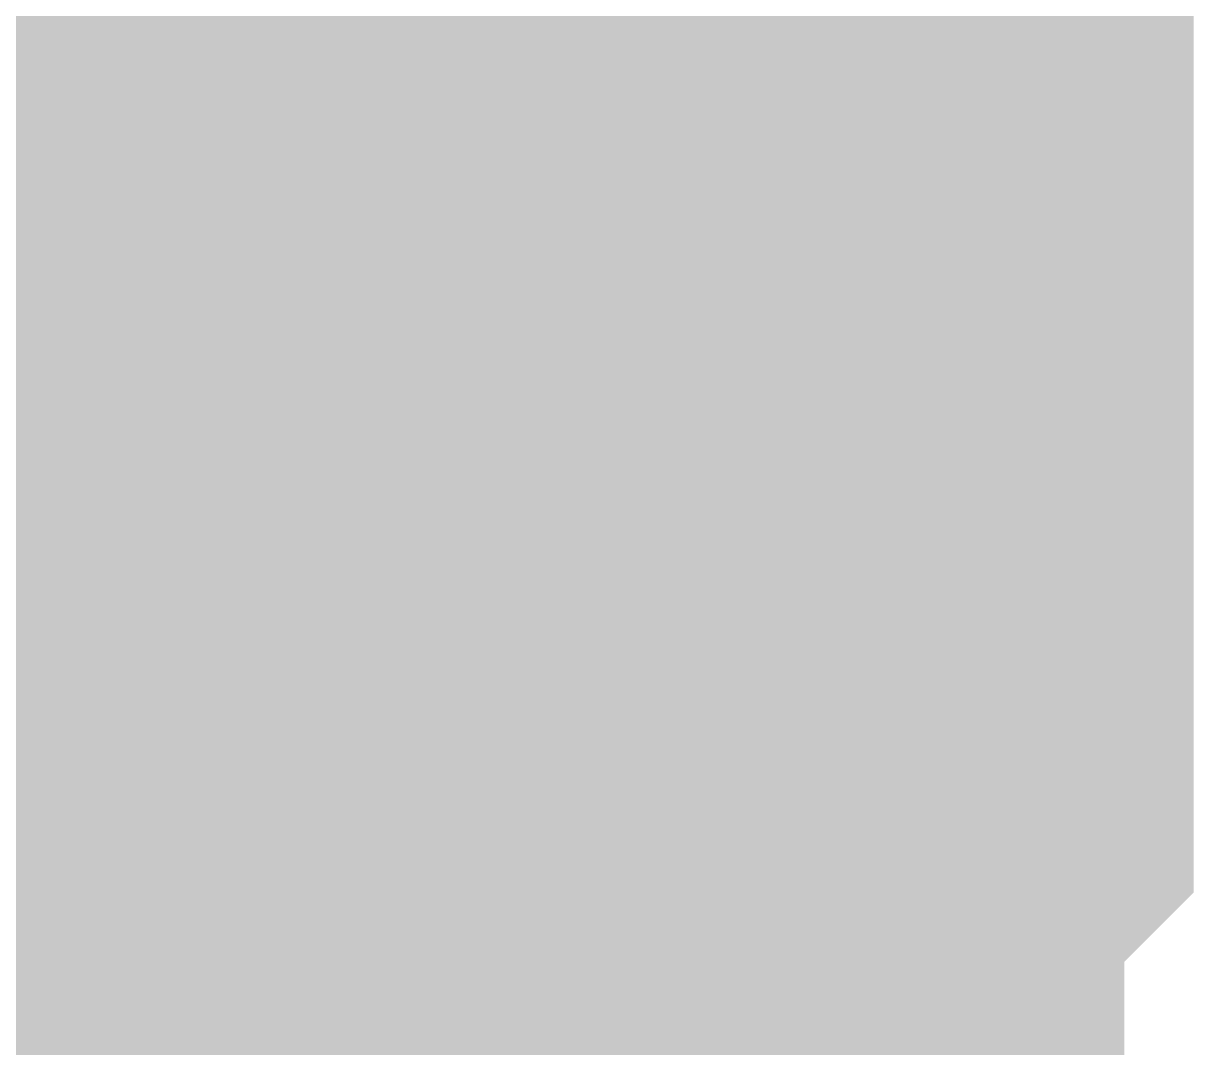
# Model space of a CAD drawing. Header units: inches. Extents: x 0 to 31.5, y 0 to 22.3.
# Drawn here: x 21.50554 to 21.52493, y 18.38996 to 18.40693 of the extents above; entities that cross this region are included whole.
import ezdxf

# ---------------------------------------------------------------- set-up
doc = ezdxf.new("R2010")
doc.units = ezdxf.units.IN
doc.header["$MEASUREMENT"] = 0
doc.layers.add('Sheet', color=255, linetype='Continuous')

msp = doc.modelspace()

# ---------------------------------------------------------------- linework, layer by layer
at = {"layer": 'Sheet'}
msp.add_lwpolyline([(21.49, 18.4, 0.02, 0.02, 1), (21.51, 18.4, 0.02, 0.02, 1)], format="xyseb", close=True, dxfattribs=at)
for points in [[(21.513287, 18.41335, 0.0118, 0.0118, 0), (21.514436, 18.412201, 0.0118, 0.0118, 0), (21.515584, 18.411053, 0.0118, 0.0118, 0), (21.515584, 18.411053, 0.0118, 0.0118, 0), (21.515584, 18.409904, 0.0118, 0.0118, 0), (21.516732, 18.408756, 0.0118, 0.0118, 0), (21.516732, 18.408756, 0.0118, 0.0118, 0), (21.517881, 18.407607, 0.0118, 0.0118, 0), (21.517881, 18.406459, 0.0118, 0.0118, 0), (21.517881, 18.40531, 0.0118, 0.0118, 0), (21.517881, 18.404162, 0.0118, 0.0118, 0), (21.519029, 18.404162, 0.0118, 0.0118, 0), (21.519029, 18.403013, 0.0118, 0.0118, 0), (21.519029, 18.401864, 0.0118, 0.0118, 0), (21.519029, 18.400716, 0.0118, 0.0118, 0), (21.519029, 18.399567, 0.0118, 0.0118, 0)], [(21.513287, 18.41335, 0.0118, 0.0118, 0), (21.514436, 18.412201, 0.0118, 0.0118, 0), (21.515584, 18.411053, 0.0118, 0.0118, 0), (21.515584, 18.411053, 0.0118, 0.0118, 0), (21.515584, 18.409904, 0.0118, 0.0118, 0), (21.516732, 18.408756, 0.0118, 0.0118, 0), (21.516732, 18.408756, 0.0118, 0.0118, 0), (21.517881, 18.407607, 0.0118, 0.0118, 0), (21.517881, 18.406459, 0.0118, 0.0118, 0), (21.517881, 18.40531, 0.0118, 0.0118, 0), (21.517881, 18.404162, 0.0118, 0.0118, 0), (21.519029, 18.404162, 0.0118, 0.0118, 0), (21.519029, 18.403013, 0.0118, 0.0118, 0), (21.519029, 18.401864, 0.0118, 0.0118, 0), (21.519029, 18.400716, 0.0118, 0.0118, 0), (21.519029, 18.399567, 0.0118, 0.0118, 0)], [(21.513287, 18.41335, 0.0118, 0.0118, 0), (21.514436, 18.412201, 0.0118, 0.0118, 0), (21.515584, 18.411053, 0.0118, 0.0118, 0), (21.515584, 18.411053, 0.0118, 0.0118, 0), (21.515584, 18.409904, 0.0118, 0.0118, 0), (21.516732, 18.408756, 0.0118, 0.0118, 0), (21.516732, 18.408756, 0.0118, 0.0118, 0), (21.517881, 18.407607, 0.0118, 0.0118, 0), (21.517881, 18.406459, 0.0118, 0.0118, 0), (21.517881, 18.40531, 0.0118, 0.0118, 0), (21.517881, 18.404162, 0.0118, 0.0118, 0), (21.519029, 18.404162, 0.0118, 0.0118, 0), (21.519029, 18.403013, 0.0118, 0.0118, 0), (21.519029, 18.401864, 0.0118, 0.0118, 0), (21.519029, 18.400716, 0.0118, 0.0118, 0), (21.519029, 18.399567, 0.0118, 0.0118, 0)], [(21.513287, 18.41335, 0.0118, 0.0118, 0), (21.514436, 18.412201, 0.0118, 0.0118, 0), (21.515584, 18.411053, 0.0118, 0.0118, 0), (21.515584, 18.411053, 0.0118, 0.0118, 0), (21.515584, 18.409904, 0.0118, 0.0118, 0), (21.516732, 18.408756, 0.0118, 0.0118, 0), (21.516732, 18.408756, 0.0118, 0.0118, 0), (21.517881, 18.407607, 0.0118, 0.0118, 0), (21.517881, 18.406459, 0.0118, 0.0118, 0), (21.517881, 18.40531, 0.0118, 0.0118, 0), (21.517881, 18.404162, 0.0118, 0.0118, 0), (21.519029, 18.404162, 0.0118, 0.0118, 0), (21.519029, 18.403013, 0.0118, 0.0118, 0), (21.519029, 18.401864, 0.0118, 0.0118, 0), (21.519029, 18.400716, 0.0118, 0.0118, 0), (21.519029, 18.399567, 0.0118, 0.0118, 0)], [(21.513287, 18.41335, 0.0118, 0.0118, 0), (21.514436, 18.412201, 0.0118, 0.0118, 0), (21.515584, 18.411053, 0.0118, 0.0118, 0), (21.515584, 18.411053, 0.0118, 0.0118, 0), (21.515584, 18.409904, 0.0118, 0.0118, 0), (21.516732, 18.408756, 0.0118, 0.0118, 0), (21.516732, 18.408756, 0.0118, 0.0118, 0), (21.517881, 18.407607, 0.0118, 0.0118, 0), (21.517881, 18.406459, 0.0118, 0.0118, 0), (21.517881, 18.40531, 0.0118, 0.0118, 0), (21.517881, 18.404162, 0.0118, 0.0118, 0), (21.519029, 18.404162, 0.0118, 0.0118, 0), (21.519029, 18.403013, 0.0118, 0.0118, 0), (21.519029, 18.401864, 0.0118, 0.0118, 0), (21.519029, 18.400716, 0.0118, 0.0118, 0), (21.519029, 18.399567, 0.0118, 0.0118, 0)], [(21.513287, 18.41335, 0.0118, 0.0118, 0), (21.514436, 18.412201, 0.0118, 0.0118, 0), (21.515584, 18.411053, 0.0118, 0.0118, 0), (21.515584, 18.411053, 0.0118, 0.0118, 0), (21.515584, 18.409904, 0.0118, 0.0118, 0), (21.516732, 18.408756, 0.0118, 0.0118, 0), (21.516732, 18.408756, 0.0118, 0.0118, 0), (21.517881, 18.407607, 0.0118, 0.0118, 0), (21.517881, 18.406459, 0.0118, 0.0118, 0), (21.517881, 18.40531, 0.0118, 0.0118, 0), (21.517881, 18.404162, 0.0118, 0.0118, 0), (21.519029, 18.404162, 0.0118, 0.0118, 0), (21.519029, 18.403013, 0.0118, 0.0118, 0), (21.519029, 18.401864, 0.0118, 0.0118, 0), (21.519029, 18.400716, 0.0118, 0.0118, 0), (21.519029, 18.399567, 0.0118, 0.0118, 0)], [(21.513287, 18.41335, 0.0118, 0.0118, 0), (21.514436, 18.412201, 0.0118, 0.0118, 0), (21.515584, 18.411053, 0.0118, 0.0118, 0), (21.515584, 18.411053, 0.0118, 0.0118, 0), (21.515584, 18.409904, 0.0118, 0.0118, 0), (21.516732, 18.408756, 0.0118, 0.0118, 0), (21.516732, 18.408756, 0.0118, 0.0118, 0), (21.517881, 18.407607, 0.0118, 0.0118, 0), (21.517881, 18.406459, 0.0118, 0.0118, 0), (21.517881, 18.40531, 0.0118, 0.0118, 0), (21.517881, 18.404162, 0.0118, 0.0118, 0), (21.519029, 18.404162, 0.0118, 0.0118, 0), (21.519029, 18.403013, 0.0118, 0.0118, 0), (21.519029, 18.401864, 0.0118, 0.0118, 0), (21.519029, 18.400716, 0.0118, 0.0118, 0), (21.519029, 18.399567, 0.0118, 0.0118, 0)], [(21.515584, 18.409904, 0.0039, 0.0039, 0), (21.516732, 18.408756, 0.0039, 0.0039, 0), (21.516732, 18.408756, 0.0039, 0.0039, 0), (21.517881, 18.407607, 0.0039, 0.0039, 0), (21.517881, 18.406459, 0.0039, 0.0039, 0), (21.517881, 18.40531, 0.0039, 0.0039, 0), (21.517881, 18.404162, 0.0039, 0.0039, 0), (21.519029, 18.404162, 0.0039, 0.0039, 0), (21.519029, 18.403013, 0.0039, 0.0039, 0), (21.519029, 18.401864, 0.0039, 0.0039, 0), (21.519029, 18.400716, 0.0039, 0.0039, 0), (21.519029, 18.399567, 0.0039, 0.0039, 0)], [(21.515584, 18.409904, 0.0039, 0.0039, 0), (21.516732, 18.408756, 0.0039, 0.0039, 0), (21.516732, 18.408756, 0.0039, 0.0039, 0), (21.517881, 18.407607, 0.0039, 0.0039, 0), (21.517881, 18.406459, 0.0039, 0.0039, 0), (21.517881, 18.40531, 0.0039, 0.0039, 0), (21.517881, 18.404162, 0.0039, 0.0039, 0), (21.519029, 18.404162, 0.0039, 0.0039, 0), (21.519029, 18.403013, 0.0039, 0.0039, 0), (21.519029, 18.401864, 0.0039, 0.0039, 0), (21.519029, 18.400716, 0.0039, 0.0039, 0), (21.519029, 18.399567, 0.0039, 0.0039, 0)], [(21.515584, 18.409904, 0.0039, 0.0039, 0), (21.516732, 18.408756, 0.0039, 0.0039, 0), (21.516732, 18.408756, 0.0039, 0.0039, 0), (21.517881, 18.407607, 0.0039, 0.0039, 0), (21.517881, 18.406459, 0.0039, 0.0039, 0), (21.517881, 18.40531, 0.0039, 0.0039, 0), (21.517881, 18.404162, 0.0039, 0.0039, 0), (21.519029, 18.404162, 0.0039, 0.0039, 0), (21.519029, 18.403013, 0.0039, 0.0039, 0), (21.519029, 18.401864, 0.0039, 0.0039, 0), (21.519029, 18.400716, 0.0039, 0.0039, 0), (21.519029, 18.399567, 0.0039, 0.0039, 0)], [(21.515584, 18.409904, 0.0039, 0.0039, 0), (21.516732, 18.408756, 0.0039, 0.0039, 0), (21.516732, 18.408756, 0.0039, 0.0039, 0), (21.517881, 18.407607, 0.0039, 0.0039, 0), (21.517881, 18.406459, 0.0039, 0.0039, 0), (21.517881, 18.40531, 0.0039, 0.0039, 0), (21.517881, 18.404162, 0.0039, 0.0039, 0), (21.519029, 18.404162, 0.0039, 0.0039, 0), (21.519029, 18.403013, 0.0039, 0.0039, 0), (21.519029, 18.401864, 0.0039, 0.0039, 0), (21.519029, 18.400716, 0.0039, 0.0039, 0), (21.519029, 18.399567, 0.0039, 0.0039, 0)], [(21.515584, 18.409904, 0.0039, 0.0039, 0), (21.516732, 18.408756, 0.0039, 0.0039, 0), (21.516732, 18.408756, 0.0039, 0.0039, 0), (21.517881, 18.407607, 0.0039, 0.0039, 0), (21.517881, 18.406459, 0.0039, 0.0039, 0), (21.517881, 18.40531, 0.0039, 0.0039, 0), (21.517881, 18.404162, 0.0039, 0.0039, 0), (21.519029, 18.404162, 0.0039, 0.0039, 0), (21.519029, 18.403013, 0.0039, 0.0039, 0), (21.519029, 18.401864, 0.0039, 0.0039, 0), (21.519029, 18.400716, 0.0039, 0.0039, 0), (21.519029, 18.399567, 0.0039, 0.0039, 0)], [(21.515584, 18.409904, 0.0039, 0.0039, 0), (21.516732, 18.408756, 0.0039, 0.0039, 0), (21.516732, 18.408756, 0.0039, 0.0039, 0), (21.517881, 18.407607, 0.0039, 0.0039, 0), (21.517881, 18.406459, 0.0039, 0.0039, 0), (21.517881, 18.40531, 0.0039, 0.0039, 0), (21.517881, 18.404162, 0.0039, 0.0039, 0), (21.519029, 18.404162, 0.0039, 0.0039, 0), (21.519029, 18.403013, 0.0039, 0.0039, 0), (21.519029, 18.401864, 0.0039, 0.0039, 0), (21.519029, 18.400716, 0.0039, 0.0039, 0), (21.519029, 18.399567, 0.0039, 0.0039, 0)], [(21.515584, 18.409904, 0.0039, 0.0039, 0), (21.516732, 18.408756, 0.0039, 0.0039, 0), (21.516732, 18.408756, 0.0039, 0.0039, 0), (21.517881, 18.407607, 0.0039, 0.0039, 0), (21.517881, 18.406459, 0.0039, 0.0039, 0), (21.517881, 18.40531, 0.0039, 0.0039, 0), (21.517881, 18.404162, 0.0039, 0.0039, 0), (21.519029, 18.404162, 0.0039, 0.0039, 0), (21.519029, 18.403013, 0.0039, 0.0039, 0), (21.519029, 18.401864, 0.0039, 0.0039, 0), (21.519029, 18.400716, 0.0039, 0.0039, 0), (21.519029, 18.399567, 0.0039, 0.0039, 0)], [(21.519029, 18.399567, 0.0118, 0.0118, 0), (21.519029, 18.398419, 0.0118, 0.0118, 0), (21.519029, 18.39727, 0.0118, 0.0118, 0), (21.519029, 18.396122, 0.0118, 0.0118, 0), (21.519029, 18.394973, 0.0118, 0.0118, 0), (21.517881, 18.393825, 0.0118, 0.0118, 0), (21.517881, 18.393825, 0.0118, 0.0118, 0), (21.517881, 18.392676, 0.0118, 0.0118, 0), (21.517881, 18.391528, 0.0118, 0.0118, 0), (21.516732, 18.390379, 0.0118, 0.0118, 0), (21.516732, 18.389231, 0.0118, 0.0118, 0), (21.515584, 18.389231, 0.0118, 0.0118, 0), (21.515584, 18.388082, 0.0118, 0.0118, 0), (21.515584, 18.386933, 0.0118, 0.0118, 0), (21.514436, 18.386933, 0.0118, 0.0118, 0), (21.513287, 18.385785, 0.0118, 0.0118, 0), (21.513287, 18.384636, 0.0118, 0.0118, 0), (21.512139, 18.384636, 0.0118, 0.0118, 0), (21.512139, 18.383488, 0.0118, 0.0118, 0)], [(21.519029, 18.399567, 0.0118, 0.0118, 0), (21.519029, 18.398419, 0.0118, 0.0118, 0), (21.519029, 18.39727, 0.0118, 0.0118, 0), (21.519029, 18.396122, 0.0118, 0.0118, 0), (21.519029, 18.394973, 0.0118, 0.0118, 0), (21.517881, 18.393825, 0.0118, 0.0118, 0), (21.517881, 18.393825, 0.0118, 0.0118, 0), (21.517881, 18.392676, 0.0118, 0.0118, 0), (21.517881, 18.391528, 0.0118, 0.0118, 0), (21.516732, 18.390379, 0.0118, 0.0118, 0), (21.516732, 18.389231, 0.0118, 0.0118, 0), (21.515584, 18.389231, 0.0118, 0.0118, 0), (21.515584, 18.388082, 0.0118, 0.0118, 0), (21.515584, 18.386933, 0.0118, 0.0118, 0), (21.514436, 18.386933, 0.0118, 0.0118, 0), (21.513287, 18.385785, 0.0118, 0.0118, 0), (21.513287, 18.384636, 0.0118, 0.0118, 0), (21.512139, 18.384636, 0.0118, 0.0118, 0), (21.512139, 18.383488, 0.0118, 0.0118, 0)], [(21.519029, 18.399567, 0.0118, 0.0118, 0), (21.519029, 18.398419, 0.0118, 0.0118, 0), (21.519029, 18.39727, 0.0118, 0.0118, 0), (21.519029, 18.396122, 0.0118, 0.0118, 0), (21.519029, 18.394973, 0.0118, 0.0118, 0), (21.517881, 18.393825, 0.0118, 0.0118, 0), (21.517881, 18.393825, 0.0118, 0.0118, 0), (21.517881, 18.392676, 0.0118, 0.0118, 0), (21.517881, 18.391528, 0.0118, 0.0118, 0), (21.516732, 18.390379, 0.0118, 0.0118, 0), (21.516732, 18.389231, 0.0118, 0.0118, 0), (21.515584, 18.389231, 0.0118, 0.0118, 0), (21.515584, 18.388082, 0.0118, 0.0118, 0), (21.515584, 18.386933, 0.0118, 0.0118, 0), (21.514436, 18.386933, 0.0118, 0.0118, 0), (21.513287, 18.385785, 0.0118, 0.0118, 0), (21.513287, 18.384636, 0.0118, 0.0118, 0), (21.512139, 18.384636, 0.0118, 0.0118, 0), (21.512139, 18.383488, 0.0118, 0.0118, 0)], [(21.519029, 18.399567, 0.0118, 0.0118, 0), (21.519029, 18.398419, 0.0118, 0.0118, 0), (21.519029, 18.39727, 0.0118, 0.0118, 0), (21.519029, 18.396122, 0.0118, 0.0118, 0), (21.519029, 18.394973, 0.0118, 0.0118, 0), (21.517881, 18.393825, 0.0118, 0.0118, 0), (21.517881, 18.393825, 0.0118, 0.0118, 0), (21.517881, 18.392676, 0.0118, 0.0118, 0), (21.517881, 18.391528, 0.0118, 0.0118, 0), (21.516732, 18.390379, 0.0118, 0.0118, 0), (21.516732, 18.389231, 0.0118, 0.0118, 0), (21.515584, 18.389231, 0.0118, 0.0118, 0), (21.515584, 18.388082, 0.0118, 0.0118, 0), (21.515584, 18.386933, 0.0118, 0.0118, 0), (21.514436, 18.386933, 0.0118, 0.0118, 0), (21.513287, 18.385785, 0.0118, 0.0118, 0), (21.513287, 18.384636, 0.0118, 0.0118, 0), (21.512139, 18.384636, 0.0118, 0.0118, 0), (21.512139, 18.383488, 0.0118, 0.0118, 0)], [(21.519029, 18.399567, 0.0118, 0.0118, 0), (21.519029, 18.398419, 0.0118, 0.0118, 0), (21.519029, 18.39727, 0.0118, 0.0118, 0), (21.519029, 18.396122, 0.0118, 0.0118, 0), (21.519029, 18.394973, 0.0118, 0.0118, 0), (21.517881, 18.393825, 0.0118, 0.0118, 0), (21.517881, 18.393825, 0.0118, 0.0118, 0), (21.517881, 18.392676, 0.0118, 0.0118, 0), (21.517881, 18.391528, 0.0118, 0.0118, 0), (21.516732, 18.390379, 0.0118, 0.0118, 0), (21.516732, 18.389231, 0.0118, 0.0118, 0), (21.515584, 18.389231, 0.0118, 0.0118, 0), (21.515584, 18.388082, 0.0118, 0.0118, 0), (21.515584, 18.386933, 0.0118, 0.0118, 0), (21.514436, 18.386933, 0.0118, 0.0118, 0), (21.513287, 18.385785, 0.0118, 0.0118, 0), (21.513287, 18.384636, 0.0118, 0.0118, 0), (21.512139, 18.384636, 0.0118, 0.0118, 0), (21.512139, 18.383488, 0.0118, 0.0118, 0)], [(21.519029, 18.399567, 0.0118, 0.0118, 0), (21.519029, 18.398419, 0.0118, 0.0118, 0), (21.519029, 18.39727, 0.0118, 0.0118, 0), (21.519029, 18.396122, 0.0118, 0.0118, 0), (21.519029, 18.394973, 0.0118, 0.0118, 0), (21.517881, 18.393825, 0.0118, 0.0118, 0), (21.517881, 18.393825, 0.0118, 0.0118, 0), (21.517881, 18.392676, 0.0118, 0.0118, 0), (21.517881, 18.391528, 0.0118, 0.0118, 0), (21.516732, 18.390379, 0.0118, 0.0118, 0), (21.516732, 18.389231, 0.0118, 0.0118, 0), (21.515584, 18.389231, 0.0118, 0.0118, 0), (21.515584, 18.388082, 0.0118, 0.0118, 0), (21.515584, 18.386933, 0.0118, 0.0118, 0), (21.514436, 18.386933, 0.0118, 0.0118, 0), (21.513287, 18.385785, 0.0118, 0.0118, 0), (21.513287, 18.384636, 0.0118, 0.0118, 0), (21.512139, 18.384636, 0.0118, 0.0118, 0), (21.512139, 18.383488, 0.0118, 0.0118, 0)], [(21.519029, 18.399567, 0.0118, 0.0118, 0), (21.519029, 18.398419, 0.0118, 0.0118, 0), (21.519029, 18.39727, 0.0118, 0.0118, 0), (21.519029, 18.396122, 0.0118, 0.0118, 0), (21.519029, 18.394973, 0.0118, 0.0118, 0), (21.517881, 18.393825, 0.0118, 0.0118, 0), (21.517881, 18.393825, 0.0118, 0.0118, 0), (21.517881, 18.392676, 0.0118, 0.0118, 0), (21.517881, 18.391528, 0.0118, 0.0118, 0), (21.516732, 18.390379, 0.0118, 0.0118, 0), (21.516732, 18.389231, 0.0118, 0.0118, 0), (21.515584, 18.389231, 0.0118, 0.0118, 0), (21.515584, 18.388082, 0.0118, 0.0118, 0), (21.515584, 18.386933, 0.0118, 0.0118, 0), (21.514436, 18.386933, 0.0118, 0.0118, 0), (21.513287, 18.385785, 0.0118, 0.0118, 0), (21.513287, 18.384636, 0.0118, 0.0118, 0), (21.512139, 18.384636, 0.0118, 0.0118, 0), (21.512139, 18.383488, 0.0118, 0.0118, 0)], [(21.519029, 18.399567, 0.0118, 0.0118, 0), (21.519029, 18.399567, 0.0118, 0.0118, 0), (21.519029, 18.399567, 0.0118, 0.0118, 0), (21.519029, 18.399567, 0.0118, 0.0118, 0), (21.519029, 18.399567, 0.0118, 0.0118, 0), (21.519029, 18.399567, 0.0118, 0.0118, 0), (21.519029, 18.399567, 0.0118, 0.0118, 0), (21.519029, 18.399567, 0.0118, 0.0118, 0), (21.519029, 18.399567, 0.0118, 0.0118, 0), (21.519029, 18.399567, 0.0118, 0.0118, 0), (21.519029, 18.399567, 0.0118, 0.0118, 0), (21.519029, 18.399567, 0.0118, 0.0118, 0), (21.519029, 18.399567, 0.0118, 0.0118, 0), (21.519029, 18.399567, 0.0118, 0.0118, 0), (21.519029, 18.399567, 0.0118, 0.0118, 0), (21.519029, 18.399567, 0.0118, 0.0118, 0), (21.519029, 18.399567, 0.0118, 0.0118, 0), (21.519029, 18.399567, 0.0118, 0.0118, 0), (21.519029, 18.399567, 0.0118, 0.0118, 0), (21.519029, 18.399567, 0.0118, 0.0118, 0), (21.519029, 18.399567, 0.0118, 0.0118, 0), (21.519029, 18.399567, 0.0118, 0.0118, 0), (21.519029, 18.399567, 0.0118, 0.0118, 0), (21.519029, 18.399567, 0.0118, 0.0118, 0), (21.519029, 18.399567, 0.0118, 0.0118, 0), (21.519029, 18.399567, 0.0118, 0.0118, 0), (21.519029, 18.399567, 0.0118, 0.0118, 0), (21.519029, 18.399567, 0.0118, 0.0118, 0), (21.519029, 18.399567, 0.0118, 0.0118, 0), (21.519029, 18.399567, 0.0118, 0.0118, 0), (21.519029, 18.399567, 0.0118, 0.0118, 0), (21.519029, 18.399567, 0.0118, 0.0118, 0), (21.519029, 18.399567, 0.0118, 0.0118, 0)], [(21.519029, 18.399567, 0.0118, 0.0118, 0), (21.519029, 18.399567, 0.0118, 0.0118, 0)], [(21.519029, 18.399567, 0.0118, 0.0118, 0), (21.519029, 18.399567, 0.0118, 0.0118, 0), (21.519029, 18.399567, 0.0118, 0.0118, 0), (21.519029, 18.399567, 0.0118, 0.0118, 0), (21.519029, 18.399567, 0.0118, 0.0118, 0), (21.519029, 18.399567, 0.0118, 0.0118, 0), (21.519029, 18.399567, 0.0118, 0.0118, 0), (21.519029, 18.399567, 0.0118, 0.0118, 0), (21.519029, 18.399567, 0.0118, 0.0118, 0), (21.519029, 18.399567, 0.0118, 0.0118, 0), (21.519029, 18.399567, 0.0118, 0.0118, 0), (21.519029, 18.399567, 0.0118, 0.0118, 0), (21.519029, 18.399567, 0.0118, 0.0118, 0), (21.519029, 18.399567, 0.0118, 0.0118, 0), (21.519029, 18.399567, 0.0118, 0.0118, 0), (21.519029, 18.399567, 0.0118, 0.0118, 0), (21.519029, 18.399567, 0.0118, 0.0118, 0), (21.519029, 18.399567, 0.0118, 0.0118, 0), (21.519029, 18.399567, 0.0118, 0.0118, 0), (21.519029, 18.399567, 0.0118, 0.0118, 0), (21.519029, 18.399567, 0.0118, 0.0118, 0), (21.519029, 18.399567, 0.0118, 0.0118, 0), (21.519029, 18.399567, 0.0118, 0.0118, 0), (21.519029, 18.399567, 0.0118, 0.0118, 0), (21.519029, 18.399567, 0.0118, 0.0118, 0), (21.519029, 18.399567, 0.0118, 0.0118, 0), (21.519029, 18.399567, 0.0118, 0.0118, 0), (21.519029, 18.399567, 0.0118, 0.0118, 0), (21.519029, 18.399567, 0.0118, 0.0118, 0), (21.519029, 18.399567, 0.0118, 0.0118, 0), (21.519029, 18.399567, 0.0118, 0.0118, 0), (21.519029, 18.399567, 0.0118, 0.0118, 0), (21.519029, 18.399567, 0.0118, 0.0118, 0)], [(21.519029, 18.399567, 0.0118, 0.0118, 0), (21.519029, 18.399567, 0.0118, 0.0118, 0)], [(21.519029, 18.399567, 0.0118, 0.0118, 0), (21.519029, 18.399567, 0.0118, 0.0118, 0), (21.519029, 18.399567, 0.0118, 0.0118, 0), (21.519029, 18.399567, 0.0118, 0.0118, 0), (21.519029, 18.399567, 0.0118, 0.0118, 0), (21.519029, 18.399567, 0.0118, 0.0118, 0), (21.519029, 18.399567, 0.0118, 0.0118, 0), (21.519029, 18.399567, 0.0118, 0.0118, 0), (21.519029, 18.399567, 0.0118, 0.0118, 0), (21.519029, 18.399567, 0.0118, 0.0118, 0), (21.519029, 18.399567, 0.0118, 0.0118, 0), (21.519029, 18.399567, 0.0118, 0.0118, 0), (21.519029, 18.399567, 0.0118, 0.0118, 0), (21.519029, 18.399567, 0.0118, 0.0118, 0), (21.519029, 18.399567, 0.0118, 0.0118, 0), (21.519029, 18.399567, 0.0118, 0.0118, 0), (21.519029, 18.399567, 0.0118, 0.0118, 0), (21.519029, 18.399567, 0.0118, 0.0118, 0), (21.519029, 18.399567, 0.0118, 0.0118, 0), (21.519029, 18.399567, 0.0118, 0.0118, 0), (21.519029, 18.399567, 0.0118, 0.0118, 0), (21.519029, 18.399567, 0.0118, 0.0118, 0), (21.519029, 18.399567, 0.0118, 0.0118, 0), (21.519029, 18.399567, 0.0118, 0.0118, 0), (21.519029, 18.399567, 0.0118, 0.0118, 0), (21.519029, 18.399567, 0.0118, 0.0118, 0), (21.519029, 18.399567, 0.0118, 0.0118, 0), (21.519029, 18.399567, 0.0118, 0.0118, 0), (21.519029, 18.399567, 0.0118, 0.0118, 0), (21.519029, 18.399567, 0.0118, 0.0118, 0), (21.519029, 18.399567, 0.0118, 0.0118, 0), (21.519029, 18.399567, 0.0118, 0.0118, 0), (21.519029, 18.399567, 0.0118, 0.0118, 0)], [(21.519029, 18.399567, 0.0118, 0.0118, 0), (21.519029, 18.399567, 0.0118, 0.0118, 0)], [(21.519029, 18.399567, 0.0118, 0.0118, 0), (21.519029, 18.399567, 0.0118, 0.0118, 0), (21.519029, 18.399567, 0.0118, 0.0118, 0), (21.519029, 18.399567, 0.0118, 0.0118, 0), (21.519029, 18.399567, 0.0118, 0.0118, 0), (21.519029, 18.399567, 0.0118, 0.0118, 0), (21.519029, 18.399567, 0.0118, 0.0118, 0), (21.519029, 18.399567, 0.0118, 0.0118, 0), (21.519029, 18.399567, 0.0118, 0.0118, 0), (21.519029, 18.399567, 0.0118, 0.0118, 0), (21.519029, 18.399567, 0.0118, 0.0118, 0), (21.519029, 18.399567, 0.0118, 0.0118, 0), (21.519029, 18.399567, 0.0118, 0.0118, 0), (21.519029, 18.399567, 0.0118, 0.0118, 0), (21.519029, 18.399567, 0.0118, 0.0118, 0), (21.519029, 18.399567, 0.0118, 0.0118, 0), (21.519029, 18.399567, 0.0118, 0.0118, 0), (21.519029, 18.399567, 0.0118, 0.0118, 0), (21.519029, 18.399567, 0.0118, 0.0118, 0), (21.519029, 18.399567, 0.0118, 0.0118, 0), (21.519029, 18.399567, 0.0118, 0.0118, 0), (21.519029, 18.399567, 0.0118, 0.0118, 0), (21.519029, 18.399567, 0.0118, 0.0118, 0), (21.519029, 18.399567, 0.0118, 0.0118, 0), (21.519029, 18.399567, 0.0118, 0.0118, 0), (21.519029, 18.399567, 0.0118, 0.0118, 0), (21.519029, 18.399567, 0.0118, 0.0118, 0), (21.519029, 18.399567, 0.0118, 0.0118, 0), (21.519029, 18.399567, 0.0118, 0.0118, 0), (21.519029, 18.399567, 0.0118, 0.0118, 0), (21.519029, 18.399567, 0.0118, 0.0118, 0), (21.519029, 18.399567, 0.0118, 0.0118, 0), (21.519029, 18.399567, 0.0118, 0.0118, 0)], [(21.519029, 18.399567, 0.0118, 0.0118, 0), (21.519029, 18.399567, 0.0118, 0.0118, 0)], [(21.519029, 18.399567, 0.0118, 0.0118, 0), (21.519029, 18.399567, 0.0118, 0.0118, 0), (21.519029, 18.399567, 0.0118, 0.0118, 0), (21.519029, 18.399567, 0.0118, 0.0118, 0), (21.519029, 18.399567, 0.0118, 0.0118, 0), (21.519029, 18.399567, 0.0118, 0.0118, 0), (21.519029, 18.399567, 0.0118, 0.0118, 0), (21.519029, 18.399567, 0.0118, 0.0118, 0), (21.519029, 18.399567, 0.0118, 0.0118, 0), (21.519029, 18.399567, 0.0118, 0.0118, 0), (21.519029, 18.399567, 0.0118, 0.0118, 0), (21.519029, 18.399567, 0.0118, 0.0118, 0), (21.519029, 18.399567, 0.0118, 0.0118, 0), (21.519029, 18.399567, 0.0118, 0.0118, 0), (21.519029, 18.399567, 0.0118, 0.0118, 0), (21.519029, 18.399567, 0.0118, 0.0118, 0), (21.519029, 18.399567, 0.0118, 0.0118, 0), (21.519029, 18.399567, 0.0118, 0.0118, 0), (21.519029, 18.399567, 0.0118, 0.0118, 0), (21.519029, 18.399567, 0.0118, 0.0118, 0), (21.519029, 18.399567, 0.0118, 0.0118, 0), (21.519029, 18.399567, 0.0118, 0.0118, 0), (21.519029, 18.399567, 0.0118, 0.0118, 0), (21.519029, 18.399567, 0.0118, 0.0118, 0), (21.519029, 18.399567, 0.0118, 0.0118, 0), (21.519029, 18.399567, 0.0118, 0.0118, 0), (21.519029, 18.399567, 0.0118, 0.0118, 0), (21.519029, 18.399567, 0.0118, 0.0118, 0), (21.519029, 18.399567, 0.0118, 0.0118, 0), (21.519029, 18.399567, 0.0118, 0.0118, 0), (21.519029, 18.399567, 0.0118, 0.0118, 0), (21.519029, 18.399567, 0.0118, 0.0118, 0), (21.519029, 18.399567, 0.0118, 0.0118, 0)], [(21.519029, 18.399567, 0.0118, 0.0118, 0), (21.519029, 18.399567, 0.0118, 0.0118, 0)], [(21.519029, 18.399567, 0.0118, 0.0118, 0), (21.519029, 18.399567, 0.0118, 0.0118, 0), (21.519029, 18.399567, 0.0118, 0.0118, 0), (21.519029, 18.399567, 0.0118, 0.0118, 0), (21.519029, 18.399567, 0.0118, 0.0118, 0), (21.519029, 18.399567, 0.0118, 0.0118, 0), (21.519029, 18.399567, 0.0118, 0.0118, 0), (21.519029, 18.399567, 0.0118, 0.0118, 0), (21.519029, 18.399567, 0.0118, 0.0118, 0), (21.519029, 18.399567, 0.0118, 0.0118, 0), (21.519029, 18.399567, 0.0118, 0.0118, 0), (21.519029, 18.399567, 0.0118, 0.0118, 0), (21.519029, 18.399567, 0.0118, 0.0118, 0), (21.519029, 18.399567, 0.0118, 0.0118, 0), (21.519029, 18.399567, 0.0118, 0.0118, 0), (21.519029, 18.399567, 0.0118, 0.0118, 0), (21.519029, 18.399567, 0.0118, 0.0118, 0), (21.519029, 18.399567, 0.0118, 0.0118, 0), (21.519029, 18.399567, 0.0118, 0.0118, 0), (21.519029, 18.399567, 0.0118, 0.0118, 0), (21.519029, 18.399567, 0.0118, 0.0118, 0), (21.519029, 18.399567, 0.0118, 0.0118, 0), (21.519029, 18.399567, 0.0118, 0.0118, 0), (21.519029, 18.399567, 0.0118, 0.0118, 0), (21.519029, 18.399567, 0.0118, 0.0118, 0), (21.519029, 18.399567, 0.0118, 0.0118, 0), (21.519029, 18.399567, 0.0118, 0.0118, 0), (21.519029, 18.399567, 0.0118, 0.0118, 0), (21.519029, 18.399567, 0.0118, 0.0118, 0), (21.519029, 18.399567, 0.0118, 0.0118, 0), (21.519029, 18.399567, 0.0118, 0.0118, 0), (21.519029, 18.399567, 0.0118, 0.0118, 0), (21.519029, 18.399567, 0.0118, 0.0118, 0)], [(21.519029, 18.399567, 0.0118, 0.0118, 0), (21.519029, 18.399567, 0.0118, 0.0118, 0)], [(21.519029, 18.399567, 0.0118, 0.0118, 0), (21.519029, 18.399567, 0.0118, 0.0118, 0), (21.519029, 18.399567, 0.0118, 0.0118, 0), (21.519029, 18.399567, 0.0118, 0.0118, 0), (21.519029, 18.399567, 0.0118, 0.0118, 0), (21.519029, 18.399567, 0.0118, 0.0118, 0), (21.519029, 18.399567, 0.0118, 0.0118, 0), (21.519029, 18.399567, 0.0118, 0.0118, 0), (21.519029, 18.399567, 0.0118, 0.0118, 0), (21.519029, 18.399567, 0.0118, 0.0118, 0), (21.519029, 18.399567, 0.0118, 0.0118, 0), (21.519029, 18.399567, 0.0118, 0.0118, 0), (21.519029, 18.399567, 0.0118, 0.0118, 0), (21.519029, 18.399567, 0.0118, 0.0118, 0), (21.519029, 18.399567, 0.0118, 0.0118, 0), (21.519029, 18.399567, 0.0118, 0.0118, 0), (21.519029, 18.399567, 0.0118, 0.0118, 0), (21.519029, 18.399567, 0.0118, 0.0118, 0), (21.519029, 18.399567, 0.0118, 0.0118, 0), (21.519029, 18.399567, 0.0118, 0.0118, 0), (21.519029, 18.399567, 0.0118, 0.0118, 0), (21.519029, 18.399567, 0.0118, 0.0118, 0), (21.519029, 18.399567, 0.0118, 0.0118, 0), (21.519029, 18.399567, 0.0118, 0.0118, 0), (21.519029, 18.399567, 0.0118, 0.0118, 0), (21.519029, 18.399567, 0.0118, 0.0118, 0), (21.519029, 18.399567, 0.0118, 0.0118, 0), (21.519029, 18.399567, 0.0118, 0.0118, 0), (21.519029, 18.399567, 0.0118, 0.0118, 0), (21.519029, 18.399567, 0.0118, 0.0118, 0), (21.519029, 18.399567, 0.0118, 0.0118, 0), (21.519029, 18.399567, 0.0118, 0.0118, 0), (21.519029, 18.399567, 0.0118, 0.0118, 0)], [(21.519029, 18.399567, 0.0118, 0.0118, 0), (21.519029, 18.399567, 0.0118, 0.0118, 0)], [(21.519029, 18.399567, 0.0039, 0.0039, 0), (21.519029, 18.398419, 0.0039, 0.0039, 0), (21.519029, 18.39727, 0.0039, 0.0039, 0), (21.519029, 18.396122, 0.0039, 0.0039, 0), (21.519029, 18.394973, 0.0039, 0.0039, 0), (21.517881, 18.393825, 0.0039, 0.0039, 0), (21.517881, 18.393825, 0.0039, 0.0039, 0), (21.517881, 18.392676, 0.0039, 0.0039, 0), (21.517881, 18.391528, 0.0039, 0.0039, 0), (21.516732, 18.390379, 0.0039, 0.0039, 0), (21.516732, 18.389231, 0.0039, 0.0039, 0), (21.515584, 18.389231, 0.0039, 0.0039, 0), (21.515584, 18.388082, 0.0039, 0.0039, 0), (21.515584, 18.386933, 0.0039, 0.0039, 0)], [(21.519029, 18.399567, 0.0039, 0.0039, 0), (21.519029, 18.398419, 0.0039, 0.0039, 0), (21.519029, 18.39727, 0.0039, 0.0039, 0), (21.519029, 18.396122, 0.0039, 0.0039, 0), (21.519029, 18.394973, 0.0039, 0.0039, 0), (21.517881, 18.393825, 0.0039, 0.0039, 0), (21.517881, 18.393825, 0.0039, 0.0039, 0), (21.517881, 18.392676, 0.0039, 0.0039, 0), (21.517881, 18.391528, 0.0039, 0.0039, 0), (21.516732, 18.390379, 0.0039, 0.0039, 0), (21.516732, 18.389231, 0.0039, 0.0039, 0), (21.515584, 18.389231, 0.0039, 0.0039, 0), (21.515584, 18.388082, 0.0039, 0.0039, 0), (21.515584, 18.386933, 0.0039, 0.0039, 0)], [(21.519029, 18.399567, 0.0039, 0.0039, 0), (21.519029, 18.398419, 0.0039, 0.0039, 0), (21.519029, 18.39727, 0.0039, 0.0039, 0), (21.519029, 18.396122, 0.0039, 0.0039, 0), (21.519029, 18.394973, 0.0039, 0.0039, 0), (21.517881, 18.393825, 0.0039, 0.0039, 0), (21.517881, 18.393825, 0.0039, 0.0039, 0), (21.517881, 18.392676, 0.0039, 0.0039, 0), (21.517881, 18.391528, 0.0039, 0.0039, 0), (21.516732, 18.390379, 0.0039, 0.0039, 0), (21.516732, 18.389231, 0.0039, 0.0039, 0), (21.515584, 18.389231, 0.0039, 0.0039, 0), (21.515584, 18.388082, 0.0039, 0.0039, 0), (21.515584, 18.386933, 0.0039, 0.0039, 0)], [(21.519029, 18.399567, 0.0039, 0.0039, 0), (21.519029, 18.398419, 0.0039, 0.0039, 0), (21.519029, 18.39727, 0.0039, 0.0039, 0), (21.519029, 18.396122, 0.0039, 0.0039, 0), (21.519029, 18.394973, 0.0039, 0.0039, 0), (21.517881, 18.393825, 0.0039, 0.0039, 0), (21.517881, 18.393825, 0.0039, 0.0039, 0), (21.517881, 18.392676, 0.0039, 0.0039, 0), (21.517881, 18.391528, 0.0039, 0.0039, 0), (21.516732, 18.390379, 0.0039, 0.0039, 0), (21.516732, 18.389231, 0.0039, 0.0039, 0), (21.515584, 18.389231, 0.0039, 0.0039, 0), (21.515584, 18.388082, 0.0039, 0.0039, 0), (21.515584, 18.386933, 0.0039, 0.0039, 0)], [(21.519029, 18.399567, 0.0039, 0.0039, 0), (21.519029, 18.398419, 0.0039, 0.0039, 0), (21.519029, 18.39727, 0.0039, 0.0039, 0), (21.519029, 18.396122, 0.0039, 0.0039, 0), (21.519029, 18.394973, 0.0039, 0.0039, 0), (21.517881, 18.393825, 0.0039, 0.0039, 0), (21.517881, 18.393825, 0.0039, 0.0039, 0), (21.517881, 18.392676, 0.0039, 0.0039, 0), (21.517881, 18.391528, 0.0039, 0.0039, 0), (21.516732, 18.390379, 0.0039, 0.0039, 0), (21.516732, 18.389231, 0.0039, 0.0039, 0), (21.515584, 18.389231, 0.0039, 0.0039, 0), (21.515584, 18.388082, 0.0039, 0.0039, 0), (21.515584, 18.386933, 0.0039, 0.0039, 0)], [(21.519029, 18.399567, 0.0039, 0.0039, 0), (21.519029, 18.398419, 0.0039, 0.0039, 0), (21.519029, 18.39727, 0.0039, 0.0039, 0), (21.519029, 18.396122, 0.0039, 0.0039, 0), (21.519029, 18.394973, 0.0039, 0.0039, 0), (21.517881, 18.393825, 0.0039, 0.0039, 0), (21.517881, 18.393825, 0.0039, 0.0039, 0), (21.517881, 18.392676, 0.0039, 0.0039, 0), (21.517881, 18.391528, 0.0039, 0.0039, 0), (21.516732, 18.390379, 0.0039, 0.0039, 0), (21.516732, 18.389231, 0.0039, 0.0039, 0), (21.515584, 18.389231, 0.0039, 0.0039, 0), (21.515584, 18.388082, 0.0039, 0.0039, 0), (21.515584, 18.386933, 0.0039, 0.0039, 0)], [(21.519029, 18.399567, 0.0039, 0.0039, 0), (21.519029, 18.398419, 0.0039, 0.0039, 0), (21.519029, 18.39727, 0.0039, 0.0039, 0), (21.519029, 18.396122, 0.0039, 0.0039, 0), (21.519029, 18.394973, 0.0039, 0.0039, 0), (21.517881, 18.393825, 0.0039, 0.0039, 0), (21.517881, 18.393825, 0.0039, 0.0039, 0), (21.517881, 18.392676, 0.0039, 0.0039, 0), (21.517881, 18.391528, 0.0039, 0.0039, 0), (21.516732, 18.390379, 0.0039, 0.0039, 0), (21.516732, 18.389231, 0.0039, 0.0039, 0), (21.515584, 18.389231, 0.0039, 0.0039, 0), (21.515584, 18.388082, 0.0039, 0.0039, 0), (21.515584, 18.386933, 0.0039, 0.0039, 0)], [(21.519029, 18.399567, 0.0039, 0.0039, 0), (21.519029, 18.399567, 0.0039, 0.0039, 0), (21.519029, 18.399567, 0.0039, 0.0039, 0), (21.519029, 18.399567, 0.0039, 0.0039, 0), (21.519029, 18.399567, 0.0039, 0.0039, 0), (21.519029, 18.399567, 0.0039, 0.0039, 0), (21.519029, 18.399567, 0.0039, 0.0039, 0), (21.519029, 18.399567, 0.0039, 0.0039, 0), (21.519029, 18.399567, 0.0039, 0.0039, 0), (21.519029, 18.399567, 0.0039, 0.0039, 0), (21.519029, 18.399567, 0.0039, 0.0039, 0), (21.519029, 18.399567, 0.0039, 0.0039, 0), (21.519029, 18.399567, 0.0039, 0.0039, 0), (21.519029, 18.399567, 0.0039, 0.0039, 0), (21.519029, 18.399567, 0.0039, 0.0039, 0), (21.519029, 18.399567, 0.0039, 0.0039, 0), (21.519029, 18.399567, 0.0039, 0.0039, 0), (21.519029, 18.399567, 0.0039, 0.0039, 0), (21.519029, 18.399567, 0.0039, 0.0039, 0), (21.519029, 18.399567, 0.0039, 0.0039, 0), (21.519029, 18.399567, 0.0039, 0.0039, 0), (21.519029, 18.399567, 0.0039, 0.0039, 0), (21.519029, 18.399567, 0.0039, 0.0039, 0), (21.519029, 18.399567, 0.0039, 0.0039, 0), (21.519029, 18.399567, 0.0039, 0.0039, 0), (21.519029, 18.399567, 0.0039, 0.0039, 0), (21.519029, 18.399567, 0.0039, 0.0039, 0), (21.519029, 18.399567, 0.0039, 0.0039, 0), (21.519029, 18.399567, 0.0039, 0.0039, 0), (21.519029, 18.399567, 0.0039, 0.0039, 0), (21.519029, 18.399567, 0.0039, 0.0039, 0), (21.519029, 18.399567, 0.0039, 0.0039, 0), (21.519029, 18.399567, 0.0039, 0.0039, 0)], [(21.519029, 18.399567, 0.0039, 0.0039, 0), (21.519029, 18.399567, 0.0039, 0.0039, 0)], [(21.519029, 18.399567, 0.0039, 0.0039, 0), (21.519029, 18.399567, 0.0039, 0.0039, 0), (21.519029, 18.399567, 0.0039, 0.0039, 0), (21.519029, 18.399567, 0.0039, 0.0039, 0), (21.519029, 18.399567, 0.0039, 0.0039, 0), (21.519029, 18.399567, 0.0039, 0.0039, 0), (21.519029, 18.399567, 0.0039, 0.0039, 0), (21.519029, 18.399567, 0.0039, 0.0039, 0), (21.519029, 18.399567, 0.0039, 0.0039, 0), (21.519029, 18.399567, 0.0039, 0.0039, 0), (21.519029, 18.399567, 0.0039, 0.0039, 0), (21.519029, 18.399567, 0.0039, 0.0039, 0), (21.519029, 18.399567, 0.0039, 0.0039, 0), (21.519029, 18.399567, 0.0039, 0.0039, 0), (21.519029, 18.399567, 0.0039, 0.0039, 0), (21.519029, 18.399567, 0.0039, 0.0039, 0), (21.519029, 18.399567, 0.0039, 0.0039, 0), (21.519029, 18.399567, 0.0039, 0.0039, 0), (21.519029, 18.399567, 0.0039, 0.0039, 0), (21.519029, 18.399567, 0.0039, 0.0039, 0), (21.519029, 18.399567, 0.0039, 0.0039, 0), (21.519029, 18.399567, 0.0039, 0.0039, 0), (21.519029, 18.399567, 0.0039, 0.0039, 0), (21.519029, 18.399567, 0.0039, 0.0039, 0), (21.519029, 18.399567, 0.0039, 0.0039, 0), (21.519029, 18.399567, 0.0039, 0.0039, 0), (21.519029, 18.399567, 0.0039, 0.0039, 0), (21.519029, 18.399567, 0.0039, 0.0039, 0), (21.519029, 18.399567, 0.0039, 0.0039, 0), (21.519029, 18.399567, 0.0039, 0.0039, 0), (21.519029, 18.399567, 0.0039, 0.0039, 0), (21.519029, 18.399567, 0.0039, 0.0039, 0), (21.519029, 18.399567, 0.0039, 0.0039, 0)], [(21.519029, 18.399567, 0.0039, 0.0039, 0), (21.519029, 18.399567, 0.0039, 0.0039, 0)], [(21.519029, 18.399567, 0.0039, 0.0039, 0), (21.519029, 18.399567, 0.0039, 0.0039, 0), (21.519029, 18.399567, 0.0039, 0.0039, 0), (21.519029, 18.399567, 0.0039, 0.0039, 0), (21.519029, 18.399567, 0.0039, 0.0039, 0), (21.519029, 18.399567, 0.0039, 0.0039, 0), (21.519029, 18.399567, 0.0039, 0.0039, 0), (21.519029, 18.399567, 0.0039, 0.0039, 0), (21.519029, 18.399567, 0.0039, 0.0039, 0), (21.519029, 18.399567, 0.0039, 0.0039, 0), (21.519029, 18.399567, 0.0039, 0.0039, 0), (21.519029, 18.399567, 0.0039, 0.0039, 0), (21.519029, 18.399567, 0.0039, 0.0039, 0), (21.519029, 18.399567, 0.0039, 0.0039, 0), (21.519029, 18.399567, 0.0039, 0.0039, 0), (21.519029, 18.399567, 0.0039, 0.0039, 0), (21.519029, 18.399567, 0.0039, 0.0039, 0), (21.519029, 18.399567, 0.0039, 0.0039, 0), (21.519029, 18.399567, 0.0039, 0.0039, 0), (21.519029, 18.399567, 0.0039, 0.0039, 0), (21.519029, 18.399567, 0.0039, 0.0039, 0), (21.519029, 18.399567, 0.0039, 0.0039, 0), (21.519029, 18.399567, 0.0039, 0.0039, 0), (21.519029, 18.399567, 0.0039, 0.0039, 0), (21.519029, 18.399567, 0.0039, 0.0039, 0), (21.519029, 18.399567, 0.0039, 0.0039, 0), (21.519029, 18.399567, 0.0039, 0.0039, 0), (21.519029, 18.399567, 0.0039, 0.0039, 0), (21.519029, 18.399567, 0.0039, 0.0039, 0), (21.519029, 18.399567, 0.0039, 0.0039, 0), (21.519029, 18.399567, 0.0039, 0.0039, 0), (21.519029, 18.399567, 0.0039, 0.0039, 0), (21.519029, 18.399567, 0.0039, 0.0039, 0)], [(21.519029, 18.399567, 0.0039, 0.0039, 0), (21.519029, 18.399567, 0.0039, 0.0039, 0)], [(21.519029, 18.399567, 0.0039, 0.0039, 0), (21.519029, 18.399567, 0.0039, 0.0039, 0), (21.519029, 18.399567, 0.0039, 0.0039, 0), (21.519029, 18.399567, 0.0039, 0.0039, 0), (21.519029, 18.399567, 0.0039, 0.0039, 0), (21.519029, 18.399567, 0.0039, 0.0039, 0), (21.519029, 18.399567, 0.0039, 0.0039, 0), (21.519029, 18.399567, 0.0039, 0.0039, 0), (21.519029, 18.399567, 0.0039, 0.0039, 0), (21.519029, 18.399567, 0.0039, 0.0039, 0), (21.519029, 18.399567, 0.0039, 0.0039, 0), (21.519029, 18.399567, 0.0039, 0.0039, 0), (21.519029, 18.399567, 0.0039, 0.0039, 0), (21.519029, 18.399567, 0.0039, 0.0039, 0), (21.519029, 18.399567, 0.0039, 0.0039, 0), (21.519029, 18.399567, 0.0039, 0.0039, 0), (21.519029, 18.399567, 0.0039, 0.0039, 0), (21.519029, 18.399567, 0.0039, 0.0039, 0), (21.519029, 18.399567, 0.0039, 0.0039, 0), (21.519029, 18.399567, 0.0039, 0.0039, 0), (21.519029, 18.399567, 0.0039, 0.0039, 0), (21.519029, 18.399567, 0.0039, 0.0039, 0), (21.519029, 18.399567, 0.0039, 0.0039, 0), (21.519029, 18.399567, 0.0039, 0.0039, 0), (21.519029, 18.399567, 0.0039, 0.0039, 0), (21.519029, 18.399567, 0.0039, 0.0039, 0), (21.519029, 18.399567, 0.0039, 0.0039, 0), (21.519029, 18.399567, 0.0039, 0.0039, 0), (21.519029, 18.399567, 0.0039, 0.0039, 0), (21.519029, 18.399567, 0.0039, 0.0039, 0), (21.519029, 18.399567, 0.0039, 0.0039, 0), (21.519029, 18.399567, 0.0039, 0.0039, 0), (21.519029, 18.399567, 0.0039, 0.0039, 0)], [(21.519029, 18.399567, 0.0039, 0.0039, 0), (21.519029, 18.399567, 0.0039, 0.0039, 0)], [(21.519029, 18.399567, 0.0039, 0.0039, 0), (21.519029, 18.399567, 0.0039, 0.0039, 0), (21.519029, 18.399567, 0.0039, 0.0039, 0), (21.519029, 18.399567, 0.0039, 0.0039, 0), (21.519029, 18.399567, 0.0039, 0.0039, 0), (21.519029, 18.399567, 0.0039, 0.0039, 0), (21.519029, 18.399567, 0.0039, 0.0039, 0), (21.519029, 18.399567, 0.0039, 0.0039, 0), (21.519029, 18.399567, 0.0039, 0.0039, 0), (21.519029, 18.399567, 0.0039, 0.0039, 0), (21.519029, 18.399567, 0.0039, 0.0039, 0), (21.519029, 18.399567, 0.0039, 0.0039, 0), (21.519029, 18.399567, 0.0039, 0.0039, 0), (21.519029, 18.399567, 0.0039, 0.0039, 0), (21.519029, 18.399567, 0.0039, 0.0039, 0), (21.519029, 18.399567, 0.0039, 0.0039, 0), (21.519029, 18.399567, 0.0039, 0.0039, 0), (21.519029, 18.399567, 0.0039, 0.0039, 0), (21.519029, 18.399567, 0.0039, 0.0039, 0), (21.519029, 18.399567, 0.0039, 0.0039, 0), (21.519029, 18.399567, 0.0039, 0.0039, 0), (21.519029, 18.399567, 0.0039, 0.0039, 0), (21.519029, 18.399567, 0.0039, 0.0039, 0), (21.519029, 18.399567, 0.0039, 0.0039, 0), (21.519029, 18.399567, 0.0039, 0.0039, 0), (21.519029, 18.399567, 0.0039, 0.0039, 0), (21.519029, 18.399567, 0.0039, 0.0039, 0), (21.519029, 18.399567, 0.0039, 0.0039, 0), (21.519029, 18.399567, 0.0039, 0.0039, 0), (21.519029, 18.399567, 0.0039, 0.0039, 0), (21.519029, 18.399567, 0.0039, 0.0039, 0), (21.519029, 18.399567, 0.0039, 0.0039, 0), (21.519029, 18.399567, 0.0039, 0.0039, 0)], [(21.519029, 18.399567, 0.0039, 0.0039, 0), (21.519029, 18.399567, 0.0039, 0.0039, 0)], [(21.519029, 18.399567, 0.0039, 0.0039, 0), (21.519029, 18.399567, 0.0039, 0.0039, 0), (21.519029, 18.399567, 0.0039, 0.0039, 0), (21.519029, 18.399567, 0.0039, 0.0039, 0), (21.519029, 18.399567, 0.0039, 0.0039, 0), (21.519029, 18.399567, 0.0039, 0.0039, 0), (21.519029, 18.399567, 0.0039, 0.0039, 0), (21.519029, 18.399567, 0.0039, 0.0039, 0), (21.519029, 18.399567, 0.0039, 0.0039, 0), (21.519029, 18.399567, 0.0039, 0.0039, 0), (21.519029, 18.399567, 0.0039, 0.0039, 0), (21.519029, 18.399567, 0.0039, 0.0039, 0), (21.519029, 18.399567, 0.0039, 0.0039, 0), (21.519029, 18.399567, 0.0039, 0.0039, 0), (21.519029, 18.399567, 0.0039, 0.0039, 0), (21.519029, 18.399567, 0.0039, 0.0039, 0), (21.519029, 18.399567, 0.0039, 0.0039, 0), (21.519029, 18.399567, 0.0039, 0.0039, 0), (21.519029, 18.399567, 0.0039, 0.0039, 0), (21.519029, 18.399567, 0.0039, 0.0039, 0), (21.519029, 18.399567, 0.0039, 0.0039, 0), (21.519029, 18.399567, 0.0039, 0.0039, 0), (21.519029, 18.399567, 0.0039, 0.0039, 0), (21.519029, 18.399567, 0.0039, 0.0039, 0), (21.519029, 18.399567, 0.0039, 0.0039, 0), (21.519029, 18.399567, 0.0039, 0.0039, 0), (21.519029, 18.399567, 0.0039, 0.0039, 0), (21.519029, 18.399567, 0.0039, 0.0039, 0), (21.519029, 18.399567, 0.0039, 0.0039, 0), (21.519029, 18.399567, 0.0039, 0.0039, 0), (21.519029, 18.399567, 0.0039, 0.0039, 0), (21.519029, 18.399567, 0.0039, 0.0039, 0), (21.519029, 18.399567, 0.0039, 0.0039, 0)], [(21.519029, 18.399567, 0.0039, 0.0039, 0), (21.519029, 18.399567, 0.0039, 0.0039, 0)], [(21.519029, 18.399567, 0.0039, 0.0039, 0), (21.519029, 18.399567, 0.0039, 0.0039, 0), (21.519029, 18.399567, 0.0039, 0.0039, 0), (21.519029, 18.399567, 0.0039, 0.0039, 0), (21.519029, 18.399567, 0.0039, 0.0039, 0), (21.519029, 18.399567, 0.0039, 0.0039, 0), (21.519029, 18.399567, 0.0039, 0.0039, 0), (21.519029, 18.399567, 0.0039, 0.0039, 0), (21.519029, 18.399567, 0.0039, 0.0039, 0), (21.519029, 18.399567, 0.0039, 0.0039, 0), (21.519029, 18.399567, 0.0039, 0.0039, 0), (21.519029, 18.399567, 0.0039, 0.0039, 0), (21.519029, 18.399567, 0.0039, 0.0039, 0), (21.519029, 18.399567, 0.0039, 0.0039, 0), (21.519029, 18.399567, 0.0039, 0.0039, 0), (21.519029, 18.399567, 0.0039, 0.0039, 0), (21.519029, 18.399567, 0.0039, 0.0039, 0), (21.519029, 18.399567, 0.0039, 0.0039, 0), (21.519029, 18.399567, 0.0039, 0.0039, 0), (21.519029, 18.399567, 0.0039, 0.0039, 0), (21.519029, 18.399567, 0.0039, 0.0039, 0), (21.519029, 18.399567, 0.0039, 0.0039, 0), (21.519029, 18.399567, 0.0039, 0.0039, 0), (21.519029, 18.399567, 0.0039, 0.0039, 0), (21.519029, 18.399567, 0.0039, 0.0039, 0), (21.519029, 18.399567, 0.0039, 0.0039, 0), (21.519029, 18.399567, 0.0039, 0.0039, 0), (21.519029, 18.399567, 0.0039, 0.0039, 0), (21.519029, 18.399567, 0.0039, 0.0039, 0), (21.519029, 18.399567, 0.0039, 0.0039, 0), (21.519029, 18.399567, 0.0039, 0.0039, 0), (21.519029, 18.399567, 0.0039, 0.0039, 0), (21.519029, 18.399567, 0.0039, 0.0039, 0)], [(21.519029, 18.399567, 0.0039, 0.0039, 0), (21.519029, 18.399567, 0.0039, 0.0039, 0)]]:
    msp.add_lwpolyline(points, format="xyseb", dxfattribs=at)

doc.saveas('drawing.dxf')
